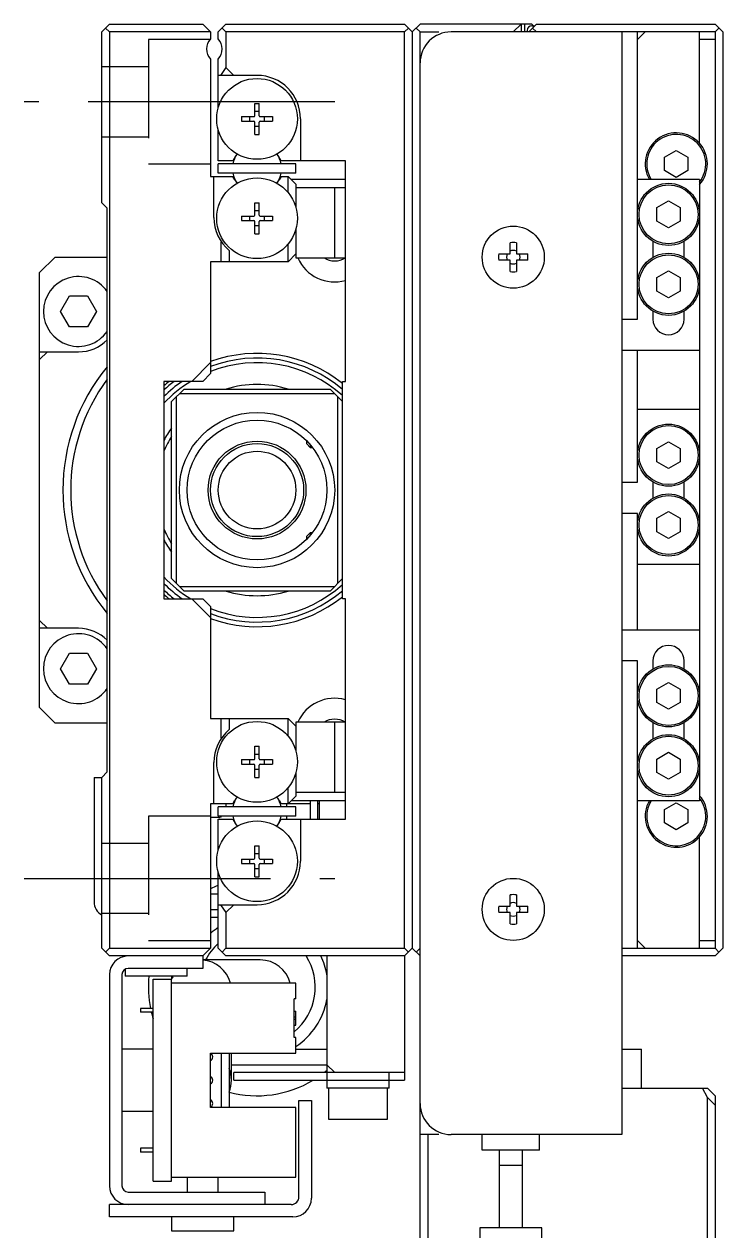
# Model space of a CAD drawing. Extents: x -1 to 743, y -8 to 429.
# Drawn here: x -1 to 44, y 255.2 to 332.9 of the extents above; entities that cross this region are included whole.
import ezdxf

# ---------------------------------------------------------------- set-up
doc = ezdxf.new("R2010")
doc.units = 0
doc.header["$LTSCALE"] = 0.5
doc.linetypes.add('CENTER', pattern=[50.8, 31.75, -6.35, 6.35, -6.35])
doc.linetypes.add('DASHED', pattern=[19.05, 12.7, -6.35])
for name, color, linetype in [('MSM_CENTER', 1, 'CENTER'), ('MSM_CONTINUOUS', 7, 'CONTINUOUS'), ('MSM_DASHED', 4, 'DASHED'), ('MSM_NARROW', 5, 'CONTINUOUS')]:
    doc.layers.add(name, color=color, linetype=linetype)

msp = doc.modelspace()

# ---------------------------------------------------------------- linework, layer by layer
at = {"layer": 'MSM_CENTER'}
for p, q in [((19, 327.907618), (-1, 327.907618)), ((17.561744, 305.657623), (17.561949, 305.657623)), ((17.561949, 300.157613), (17.561744, 300.157613)), ((-1, 277.907618), (19, 277.907618))]:
    msp.add_line(p, q, dxfattribs=at)
at = {"layer": 'MSM_CONTINUOUS'}
for p, q in [((4.000001, 332.407618), (4.500001, 332.907618)), ((4.500001, 332.407618), (4.250001, 332.657618)), ((4.500001, 332.907618), (10.500001, 332.907618)), ((10.500001, 332.907618), (11.000001, 332.407618)), ((11.500001, 332.407618), (12.000001, 332.907618)), ((12.000001, 332.407618), (11.750001, 332.657618)), ((12.000001, 332.907618), (23.500001, 332.907618)), ((23.500001, 332.907618), (24.000001, 332.407618)), ((23.750001, 332.657618), (23.500001, 332.407618)), ((24.500001, 332.907618), (24.000001, 332.407618)), ((24.500001, 332.407618), (24.250001, 332.657618)), ((31.700001, 332.907618), (24.500001, 332.907618)), ((31.000001, 332.907618), (30.500001, 332.407618)), ((31.000001, 332.907618), (31.000001, 332.407618)), ((31.225001, 332.907618), (31.225001, 332.407618)), ((32.000001, 332.907618), (31.500001, 332.407618)), ((31.700001, 332.907618), (31.800001, 332.807618)), ((31.700001, 332.807618), (31.900001, 332.807618)), ((32.000001, 332.407618), (31.750001, 332.657618)), ((32.000001, 332.907618), (43.500001, 332.907618)), ((44.000001, 332.407618), (43.500001, 332.907618)), ((43.750001, 332.657618), (43.500001, 332.407618)), ((4.000001, 321.407618), (4.000001, 332.407618)), ((4.500001, 332.407618), (4.500001, 273.407618)), ((11.000001, 332.407618), (4.500001, 332.407618)), ((11.000001, 332.407618), (11.000001, 331.969056)), ((11.500001, 331.969056), (11.500001, 332.407618)), ((23.500001, 332.407618), (12.000001, 332.407618)), ((12.000001, 332.407618), (12.000001, 330.107618)), ((23.500001, 273.407618), (23.500001, 332.407618)), ((24.000001, 332.407618), (24.000001, 273.407618)), ((24.500001, 332.407618), (25.700001, 332.407618)), ((24.500001, 250.907618), (24.500001, 332.407618)), ((43.500001, 332.407618), (26.500001, 332.407618)), ((31.400001, 332.507618), (31.400001, 332.407618)), ((37.500001, 332.407618), (37.500001, 261.407618)), ((38.500001, 331.907618), (39.000001, 332.407618)), ((38.500001, 313.907618), (38.500001, 332.407618)), ((42.500001, 325.230494), (42.500001, 332.407618)), ((43.500001, 331.907618), (42.500001, 331.907618)), ((43.500001, 332.407618), (43.500001, 273.407618)), ((44.000001, 332.407618), (44.000001, 273.407618)), ((11.000001, 330.64618), (11.000001, 323.107618)), ((11.500001, 327.521761), (11.500001, 330.64618)), ((14.000001, 329.607618), (11.500001, 329.607618)), ((12.000001, 330.107618), (11.646448, 329.607618)), ((12.500001, 329.607618), (12.000001, 330.107618)), ((13.855001, 327.807618), (14.145001, 327.807618)), ((13.855001, 327.012618), (13.855001, 327.807618)), ((14.145001, 327.277625), (13.855001, 327.277625)), ((14.145001, 327.012618), (14.145001, 327.807618)), ((13.000001, 326.952618), (13.795001, 326.952618)), ((13.000001, 326.952618), (13.000001, 326.662618)), ((13.000001, 326.662618), (13.795001, 326.662618)), ((13.529994, 326.662618), (13.529994, 326.952618)), ((13.855001, 325.807618), (13.855001, 326.602618)), ((13.855001, 326.337612), (14.145001, 326.337612)), ((14.145001, 325.807618), (14.145001, 326.602618)), ((14.205001, 326.952618), (15.000001, 326.952618)), ((14.205001, 326.662618), (15.000001, 326.662618)), ((14.470008, 326.662618), (14.470008, 326.952618)), ((15.000001, 326.952618), (15.000001, 326.662618)), ((16.800001, 326.807618), (16.800001, 324.107618)), ((11.500001, 324.107618), (11.500001, 326.093475)), ((13.855001, 325.807618), (14.145001, 325.807618)), ((12.44993, 324.107618), (11.500001, 324.107618)), ((12.620941, 324.403819), (12.44993, 324.107618)), ((15.550072, 324.107618), (15.37906, 324.403819)), ((19.700001, 324.107618), (15.550072, 324.107618)), ((19.700001, 309.907618), (19.700001, 324.107618)), ((40.250001, 324.340631), (41.000001, 324.773644)), ((40.250001, 323.474606), (40.250001, 324.340631)), ((41.000001, 324.773644), (41.750001, 324.340631)), ((41.750001, 324.340631), (41.750001, 323.474606)), ((11.500001, 323.307618), (11.500001, 323.907618)), ((16.500001, 323.907618), (11.500001, 323.907618)), ((16.500001, 323.307618), (11.500001, 323.307618)), ((16.500001, 323.307618), (16.500001, 323.907618)), ((41.000001, 323.041593), (40.250001, 323.474606)), ((41.750001, 323.474606), (41.000001, 323.041593)), ((11.000001, 323.107618), (12.44993, 323.107618)), ((11.225001, 320.452147), (11.225001, 323.107618)), ((12.578848, 322.884325), (12.44993, 323.107618)), ((12.575165, 322.907618), (12.5654, 322.907618)), ((15.550072, 323.107618), (15.421153, 322.884325)), ((15.434602, 322.907618), (15.424837, 322.907618)), ((15.550072, 323.107618), (16.000001, 323.107618)), ((16.000001, 322.068943), (16.000001, 323.107618)), ((16.000001, 323.107618), (16.500001, 322.607618)), ((19.700001, 322.907618), (16.200001, 322.907618)), ((16.500001, 322.607618), (16.500001, 321.121761)), ((42.500001, 322.907618), (38.500001, 322.907618)), ((42.500001, 322.907618), (42.500001, 282.907618)), ((19.700001, 322.357618), (16.500001, 322.357618)), ((19.000001, 317.857618), (19.000001, 322.357618)), ((4.350001, 321.057618), (4.000001, 321.407618)), ((4.350001, 284.757618), (4.350001, 321.057618)), ((13.855001, 321.407618), (14.145001, 321.407618)), ((13.855001, 320.612618), (13.855001, 321.407618)), ((14.145001, 320.612618), (14.145001, 321.407618)), ((39.750001, 321.090631), (40.500001, 321.523644)), ((39.750001, 320.224606), (39.750001, 321.090631)), ((40.500001, 321.523644), (41.250001, 321.090631)), ((41.250001, 321.090631), (41.250001, 320.224606)), ((13.000001, 320.552618), (13.795001, 320.552618)), ((13.000001, 320.552618), (13.000001, 320.262618)), ((13.000001, 320.262618), (13.795001, 320.262618)), ((13.529994, 320.262618), (13.529994, 320.552618)), ((14.145001, 320.877625), (13.855001, 320.877625)), ((13.855001, 319.407618), (13.855001, 320.202618)), ((14.145001, 319.407618), (14.145001, 320.202618)), ((14.205001, 320.552618), (15.000001, 320.552618)), ((14.205001, 320.262618), (15.000001, 320.262618)), ((14.470008, 320.262618), (14.470008, 320.552618)), ((15.000001, 320.552618), (15.000001, 320.262618)), ((40.500001, 319.791593), (39.750001, 320.224606)), ((41.250001, 320.224606), (40.500001, 319.791593)), ((13.855001, 319.937612), (14.145001, 319.937612)), ((13.855001, 319.407618), (14.145001, 319.407618)), ((16.500001, 319.693475), (16.500001, 317.857618)), ((11.700001, 317.607618), (11.700001, 318.891899)), ((16.000001, 317.607618), (16.000001, 318.746294)), ((30.300001, 318.107618), (30.300001, 318.836327)), ((30.700001, 318.836327), (30.700001, 318.107618)), ((39.500001, 318.925567), (39.500001, 317.889669)), ((41.500001, 317.889669), (41.500001, 318.925567)), ((1, 317.907618), (0, 316.907618)), ((1, 317.907618), (4.350001, 317.907618)), ((12.200001, 318.328618), (12.200001, 317.607618)), ((16.500001, 318.107618), (16.000001, 317.607618)), ((16.500001, 317.857618), (19.700001, 317.857618)), ((29.571292, 318.107618), (30.300001, 318.107618)), ((30.700001, 318.107618), (31.42871, 318.107618)), ((16.000001, 317.607618), (11.000001, 317.607618)), ((11.000001, 317.607618), (11.000001, 310.407618)), ((30.300001, 317.707618), (29.571292, 317.707618)), ((30.300001, 316.97891), (30.300001, 317.707618)), ((31.42871, 317.707618), (30.700001, 317.707618)), ((30.700001, 317.707618), (30.700001, 316.97891)), ((39.750001, 316.590631), (40.500001, 317.023644)), ((40.500001, 317.023644), (41.250001, 316.590631)), ((0, 288.907618), (0, 316.907618)), ((39.750001, 315.724606), (39.750001, 316.590631)), ((41.250001, 316.590631), (41.250001, 315.724606)), ((40.500001, 315.291593), (39.750001, 315.724606)), ((41.250001, 315.724606), (40.500001, 315.291593)), ((1.345299, 314.407618), (1.92265, 315.407618)), ((1.92265, 315.407618), (3.07735, 315.407618)), ((3.07735, 315.407618), (3.6547, 314.407618)), ((1.92265, 313.407618), (1.345299, 314.407618)), ((3.6547, 314.407618), (3.07735, 313.407618)), ((37.500001, 313.907618), (38.500001, 313.907618)), ((39.500001, 314.425567), (39.500001, 313.907618)), ((41.500001, 313.907618), (41.500001, 314.425567)), ((3.07735, 313.407618), (1.92265, 313.407618)), ((0, 311.307618), (0.5, 311.807618)), ((0, 311.807618), (2.5, 311.807618)), ((37.500001, 311.907618), (42.500001, 311.907618)), ((38.500001, 303.407618), (38.500001, 311.907618)), ((9.792894, 309.907618), (11.000001, 311.114725)), ((11.000001, 310.407618), (10.500001, 309.907618)), ((8.000001, 309.907618), (8.000001, 295.907618)), ((10.500001, 309.907618), (8.000001, 309.907618)), ((8.500001, 308.607618), (9.300001, 309.407618)), ((9.300001, 309.407618), (18.700001, 309.407618)), ((18.700001, 309.407618), (19.500001, 308.607618)), ((19.500001, 295.907618), (19.500001, 309.907618)), ((19.500001, 309.907618), (19.700001, 309.907618)), ((8.500001, 297.207618), (8.500001, 308.607618)), ((8.800001, 308.907618), (8.800001, 296.907618)), ((19.000001, 309.107618), (9.000001, 309.107618)), ((19.200001, 296.907618), (19.200001, 308.907618)), ((38.500001, 308.107618), (42.500001, 308.107618)), ((17.200001, 305.882618), (17.200001, 306.071477)), ((17.200001, 305.882618), (17.425001, 305.657618)), ((17.425001, 305.826415), (17.425001, 305.657618)), ((17.425001, 305.657618), (17.561895, 305.657618)), ((39.750001, 305.590631), (40.500001, 306.023644)), ((39.750001, 304.724606), (39.750001, 305.590631)), ((40.500001, 306.023644), (41.250001, 305.590631)), ((41.250001, 305.590631), (41.250001, 304.724606)), ((40.500001, 304.291593), (39.750001, 304.724606)), ((41.250001, 304.724606), (40.500001, 304.291593)), ((37.500001, 303.407618), (38.500001, 303.407618)), ((39.500001, 303.425567), (39.500001, 302.389669)), ((41.500001, 302.389669), (41.500001, 303.425567)), ((39.750001, 301.090631), (40.500001, 301.523644)), ((40.500001, 301.523644), (41.250001, 301.090631)), ((38.500001, 301.407618), (37.500001, 301.407618)), ((38.500001, 293.907618), (38.500001, 301.407618)), ((39.750001, 300.224606), (39.750001, 301.090631)), ((41.250001, 301.090631), (41.250001, 300.224606)), ((17.425001, 300.157618), (17.200001, 299.932618)), ((17.200001, 299.74376), (17.200001, 299.932618)), ((17.425001, 300.157618), (17.425001, 299.988821)), ((17.561953, 300.157618), (17.425001, 300.157618)), ((40.500001, 299.791593), (39.750001, 300.224606)), ((41.250001, 300.224606), (40.500001, 299.791593)), ((42.500001, 298.107618), (38.500001, 298.107618)), ((9.300001, 296.407618), (8.500001, 297.207618)), ((19.500001, 297.207618), (18.700001, 296.407618)), ((9.000001, 296.707618), (19.000001, 296.707618)), ((18.700001, 296.407618), (9.300001, 296.407618)), ((8.000001, 295.907618), (10.500001, 295.907618)), ((11.000001, 294.700512), (9.792894, 295.907618)), ((10.500001, 295.907618), (11.000001, 295.407618)), ((11.000001, 295.407618), (11.000001, 288.207618)), ((19.700001, 295.907618), (19.500001, 295.907618)), ((19.700001, 281.707618), (19.700001, 295.907618)), ((0.5, 294.007618), (0, 294.507618)), ((2.5, 294.007618), (0, 294.007618)), ((37.500001, 293.907618), (42.500001, 293.907618)), ((1.345299, 291.407618), (1.92265, 292.407618)), ((1.92265, 292.407618), (3.07735, 292.407618)), ((3.07735, 292.407618), (3.6547, 291.407618)), ((1.92265, 290.407618), (1.345299, 291.407618)), ((3.6547, 291.407618), (3.07735, 290.407618)), ((38.500001, 291.907618), (37.500001, 291.907618)), ((38.500001, 273.407618), (38.500001, 291.907618)), ((39.500001, 291.907618), (39.500001, 291.389669)), ((41.500001, 291.389669), (41.500001, 291.907618)), ((3.07735, 290.407618), (1.92265, 290.407618)), ((39.750001, 290.090631), (40.500001, 290.523644)), ((39.750001, 289.224606), (39.750001, 290.090631)), ((40.500001, 290.523644), (41.250001, 290.090631)), ((41.250001, 290.090631), (41.250001, 289.224606)), ((40.500001, 288.791593), (39.750001, 289.224606)), ((41.250001, 289.224606), (40.500001, 288.791593)), ((0, 288.907618), (1, 287.907618)), ((4.350001, 287.907618), (1, 287.907618)), ((11.000001, 288.207618), (16.000001, 288.207618)), ((11.700001, 286.923338), (11.700001, 288.207618)), ((12.200001, 288.207618), (12.200001, 287.486618)), ((16.000001, 287.068943), (16.000001, 288.207618)), ((16.000001, 288.207618), (16.500001, 287.707618)), ((19.700001, 287.957618), (16.500001, 287.957618)), ((16.500001, 287.957618), (16.500001, 286.121761)), ((19.000001, 283.457618), (19.000001, 287.957618)), ((39.500001, 287.925567), (39.500001, 286.889669)), ((41.500001, 286.889669), (41.500001, 287.925567)), ((13.855001, 286.407618), (14.145001, 286.407618)), ((13.855001, 285.612618), (13.855001, 286.407618)), ((14.145001, 285.612618), (14.145001, 286.407618)), ((39.750001, 285.590631), (40.500001, 286.023644)), ((40.500001, 286.023644), (41.250001, 285.590631)), ((11.225001, 282.707618), (11.225001, 285.363089)), ((13.000001, 285.552618), (13.795001, 285.552618)), ((13.000001, 285.552618), (13.000001, 285.262618)), ((13.000001, 285.262618), (13.795001, 285.262618)), ((13.529994, 285.262618), (13.529994, 285.552618)), ((14.145001, 285.877625), (13.855001, 285.877625)), ((13.855001, 284.407618), (13.855001, 285.202618)), ((14.145001, 284.407618), (14.145001, 285.202618)), ((14.205001, 285.552618), (15.000001, 285.552618)), ((14.205001, 285.262618), (15.000001, 285.262618)), ((14.470008, 285.262618), (14.470008, 285.552618)), ((15.000001, 285.552618), (15.000001, 285.262618)), ((39.750001, 284.724606), (39.750001, 285.590631)), ((41.250001, 285.590631), (41.250001, 284.724606)), ((3.5, 284.407618), (4, 284.407618)), ((3.5, 284.407618), (3.5, 276.407618)), ((4.000001, 284.407618), (4.350001, 284.757618)), ((4.000001, 273.407618), (4.000001, 284.407618)), ((13.855001, 284.937612), (14.145001, 284.937612)), ((13.855001, 284.407618), (14.145001, 284.407618)), ((16.500001, 284.693475), (16.500001, 283.207618)), ((40.500001, 284.291593), (39.750001, 284.724606)), ((41.250001, 284.724606), (40.500001, 284.291593)), ((16.000001, 282.707618), (16.000001, 283.746294)), ((12.44993, 282.707618), (12.578848, 282.930912)), ((12.575166, 282.907618), (12.5654, 282.907618)), ((15.421153, 282.930912), (15.550072, 282.707618)), ((15.434602, 282.907618), (15.424836, 282.907618)), ((15.425002, 282.907618), (15.425002, 282.90728)), ((16.500001, 283.207618), (16.000001, 282.707618)), ((19.700001, 282.907618), (16.200001, 282.907618)), ((16.500001, 283.457618), (19.700001, 283.457618)), ((17.425002, 282.907618), (17.425002, 281.707618)), ((17.925002, 281.707618), (17.925002, 282.907618)), ((18, 282.907618), (18, 281.707618)), ((42.500001, 282.907618), (38.500001, 282.907618)), ((11.000001, 282.707618), (11.000001, 273.407618)), ((12.44993, 282.707618), (11.000001, 282.707618)), ((11.500001, 281.907618), (11.500001, 282.507618)), ((16.500001, 282.507618), (11.500001, 282.507618)), ((11.997502, 282.707618), (11.997502, 282.507618)), ((17.425002, 282.707618), (15.550072, 282.707618)), ((15.925002, 282.507618), (15.925002, 282.707618)), ((16.500001, 281.907618), (16.500001, 282.507618)), ((18, 282.707618), (17.925002, 282.707618)), ((40.250001, 282.340631), (41.000001, 282.773644)), ((40.250001, 281.474606), (40.250001, 282.340631)), ((41.000001, 282.773644), (41.750001, 282.340631)), ((41.750001, 282.340631), (41.750001, 281.474606)), ((11.576081, 281.827618), (11.000001, 281.827618)), ((16.500001, 281.907618), (11.500001, 281.907618)), ((11.500001, 281.707618), (12.44993, 281.707618)), ((11.500001, 279.721761), (11.500001, 281.707618)), ((11.697502, 281.907618), (11.646791, 281.856908)), ((12.44993, 281.707618), (12.620941, 281.411418)), ((15.37906, 281.411418), (15.550072, 281.707618)), ((15.425002, 281.507954), (15.425002, 281.490991)), ((15.550072, 281.707618), (19.700001, 281.707618)), ((15.925002, 281.707618), (15.925002, 281.907618)), ((16.800001, 281.707618), (16.800001, 279.007618)), ((41.000001, 281.041593), (40.250001, 281.474606)), ((41.750001, 281.474606), (41.000001, 281.041593)), ((42.500001, 273.407618), (42.500001, 280.584743)), ((13.855001, 280.007618), (14.145001, 280.007618)), ((13.855001, 279.212618), (13.855001, 280.007618)), ((14.145001, 279.212618), (14.145001, 280.007618)), ((13.000001, 279.152618), (13.795001, 279.152618)), ((13.000001, 279.152618), (13.000001, 278.862618)), ((13.529994, 278.862618), (13.529994, 279.152618)), ((14.145001, 279.477625), (13.855001, 279.477625)), ((14.205001, 279.152618), (15.000001, 279.152618)), ((14.470008, 278.862618), (14.470008, 279.152618)), ((15.000001, 279.152618), (15.000001, 278.862618)), ((11.500001, 273.407618), (11.500001, 278.293475)), ((13.000001, 278.862618), (13.795001, 278.862618)), ((13.855001, 278.007618), (13.855001, 278.802618)), ((13.855001, 278.537612), (14.145001, 278.537612)), ((14.145001, 278.007618), (14.145001, 278.802618)), ((14.205001, 278.862618), (15.000001, 278.862618)), ((13.855001, 278.007618), (14.145001, 278.007618)), ((11.000001, 276.907618), (11.500001, 276.907618)), ((30.300001, 276.107618), (30.300001, 276.836327)), ((30.700001, 276.836327), (30.700001, 276.107618)), ((11.000001, 275.907618), (11.500001, 275.907618)), ((11.500001, 276.207618), (14.000001, 276.207618)), ((11.646448, 276.207618), (12.000001, 275.707618)), ((12.000001, 275.707618), (12.500001, 276.207618)), ((29.571292, 276.107618), (30.300001, 276.107618)), ((30.700001, 276.107618), (31.42871, 276.107618)), ((11.000001, 275.407618), (11.500001, 275.407618)), ((12.000001, 275.707618), (12.000001, 273.407618)), ((30.300001, 275.707618), (29.571292, 275.707618)), ((30.300001, 274.97891), (30.300001, 275.707618)), ((31.42871, 275.707618), (30.700001, 275.707618)), ((30.700001, 275.707618), (30.700001, 274.97891)), ((39.000001, 273.407618), (38.500001, 273.907618)), ((42.500001, 273.907618), (43.500001, 273.907618)), ((4.500001, 272.907618), (4.000001, 273.407618)), ((4.250001, 273.157618), (4.500001, 273.407618)), ((4.500001, 273.407618), (11.000001, 273.407618)), ((10.500001, 272.907618), (4.500001, 272.907618)), ((11.000001, 273.407618), (10.500001, 272.907618)), ((10.500001, 272.907618), (10.500001, 272.107618)), ((12.000001, 272.907618), (11.500001, 273.407618)), ((11.750001, 273.157618), (12.000001, 273.407618)), ((12.000001, 273.407618), (23.500001, 273.407618)), ((23.500001, 272.907618), (12.000001, 272.907618)), ((18.500001, 272.907618), (18.500001, 264.407618)), ((23.500001, 273.407618), (23.750001, 273.157618)), ((24.000001, 273.407618), (23.500001, 272.907618)), ((23.500001, 272.907618), (23.500001, 264.907618)), ((24.000001, 273.407618), (24.500001, 272.907618)), ((24.250001, 273.157618), (24.500001, 273.407618)), ((37.500001, 273.407618), (43.500001, 273.407618)), ((43.500001, 272.907618), (37.500001, 272.907618)), ((43.500001, 273.407618), (43.750001, 273.157618)), ((43.500001, 272.907618), (44.000001, 273.407618)), ((5.500001, 272.054028), (5.500001, 271.607618)), ((10.500001, 272.107618), (5.700001, 272.107618)), ((9.500001, 271.607618), (9.500001, 272.107618)), ((14.206727, 272.652952), (10.500001, 272.652952)), ((4.500001, 271.707618), (4.500001, 258.107618)), ((5.300001, 271.707618), (5.300001, 258.107618)), ((9.500001, 271.607618), (5.500001, 271.607618)), ((7.300001, 258.407618), (7.300001, 271.407618)), ((7.300001, 271.407618), (8.500001, 271.407618)), ((8.5, 271.607618), (8.5, 271.412883)), ((8.500001, 258.407618), (8.500001, 271.407618)), ((16.500001, 271.157618), (8.500001, 271.157618)), ((16.500001, 270.157618), (16.500001, 271.157618)), ((16.400001, 267.657618), (16.400001, 270.157618)), ((16.500001, 270.157618), (16.400001, 270.157618)), ((7.300001, 269.532618), (6.500001, 269.532618)), ((6.500001, 269.532618), (6.500001, 269.282618)), ((7.300001, 269.282618), (6.500001, 269.282618)), ((16.400001, 269.357618), (16.500001, 269.357618)), ((16.400001, 268.982618), (16.500001, 268.982618)), ((16.500001, 268.457618), (16.500001, 269.357618)), ((16.400001, 268.832618), (16.500001, 268.832618)), ((16.400001, 268.457618), (16.500001, 268.457618)), ((16.500001, 267.657618), (16.400001, 267.657618)), ((16.500001, 266.657618), (16.500001, 267.657618)), ((7.300001, 266.907618), (5.300001, 266.907618)), ((11.000001, 266.657618), (16.500001, 266.657618)), ((11.000001, 263.157618), (11.000001, 266.657618)), ((11.700001, 266.657618), (11.700001, 263.157618)), ((12.200001, 266.657618), (12.200001, 263.157618)), ((12.350001, 264.907618), (12.350001, 266.657618)), ((16.500001, 266.907618), (18.5, 266.907618)), ((37.500001, 266.907618), (38.750001, 266.907618)), ((38.750001, 264.407618), (38.750001, 266.907618)), ((12.350001, 265.907618), (18.5, 265.907618)), ((19.000001, 265.407618), (18.500001, 265.907618)), ((12.500001, 264.907616), (12.500001, 265.407618)), ((23.500001, 265.407618), (12.500001, 265.407618)), ((22.500001, 264.407618), (22.500001, 265.407618)), ((12.500001, 264.907616), (23.500001, 264.907616)), ((22.500001, 264.407618), (18.500001, 264.407618)), ((18.600001, 264.407618), (18.600001, 262.407618)), ((22.400001, 262.407618), (22.400001, 264.407618)), ((37.500001, 264.407618), (43.000001, 264.407618)), ((43.000001, 263.795246), (42.693815, 264.407618)), ((43.000001, 264.407618), (43.500001, 263.907618)), ((16.700001, 263.607618), (17.500001, 263.607618)), ((16.700001, 257.407618), (16.700001, 263.607618)), ((17.500001, 263.607618), (17.500001, 257.307618)), ((43.000001, 250.907618), (43.000001, 263.795246)), ((43.500001, 263.295246), (43.000001, 263.795246)), ((43.500001, 263.907618), (43.500001, 250.907618)), ((5.300001, 262.907618), (7.300001, 262.907618)), ((16.500001, 263.157618), (11.000001, 263.157618)), ((16.500001, 258.657618), (16.500001, 263.157618)), ((18.600001, 262.407618), (22.400001, 262.407618)), ((25.700001, 261.407618), (24.500001, 261.407618)), ((25.000001, 261.407618), (25.000001, 250.907618)), ((37.500001, 261.407618), (26.500001, 261.407618)), ((28.500001, 260.407618), (28.500001, 261.407618)), ((32.200001, 260.407618), (32.200001, 261.407618)), ((6.500001, 260.532618), (6.500001, 260.282618)), ((7.300001, 260.532618), (6.500001, 260.532618)), ((32.200001, 260.407618), (28.500001, 260.407618)), ((29.600001, 260.407618), (29.600001, 255.407618)), ((31.100001, 255.407618), (31.100001, 260.407618)), ((7.300001, 260.282618), (6.500001, 260.282618)), ((31.100001, 259.407618), (29.600001, 259.407618)), ((7.300001, 258.407618), (8.500001, 258.407618)), ((8.500001, 258.657618), (16.500001, 258.657618)), ((9.500001, 258.657618), (9.500001, 257.707638)), ((11.500001, 257.707638), (11.500001, 258.657618)), ((5.700001, 257.707618), (14.500001, 257.707618)), ((14.500001, 257.707618), (14.500001, 256.907618)), ((4.500001, 256.107618), (4.500001, 256.907618)), ((16.200001, 256.907618), (4.500001, 256.907618)), ((16.300001, 256.107618), (4.500001, 256.107618)), ((8.500001, 256.107618), (8.500001, 255.209619)), ((12.500001, 255.209619), (12.500001, 256.107618)), ((8.500001, 255.209619), (12.500001, 255.209619)), ((28.350001, 255.407618), (28.350001, 238.678622)), ((32.350001, 255.407618), (28.350001, 255.407618)), ((32.350001, 238.678622), (32.350001, 255.407618))]:
    msp.add_line(p, q, dxfattribs=at)
for centre, radius in [((14.000001, 326.807618), 2.6), ((14.000001, 320.407618), 2.6), ((40.500001, 320.657618), 2), ((40.500001, 320.657618), 1.9), ((30.500001, 317.907618), 2), ((40.500001, 316.157618), 2), ((40.500001, 316.157618), 1.9), ((14.000001, 302.907618), 5), ((14.000001, 302.907618), 4.5), ((40.500001, 305.157618), 2), ((40.500001, 305.157618), 1.9), ((14.000001, 302.907618), 3.15), ((14.000001, 302.907618), 3), ((40.500001, 300.657618), 2), ((40.500001, 300.657618), 1.9), ((40.500001, 289.657618), 2), ((40.500001, 289.657618), 1.9), ((14.000001, 285.407618), 2.6), ((40.500001, 285.157618), 2), ((40.500001, 285.157618), 1.9), ((14.000001, 279.007618), 2.6), ((30.500001, 275.907618), 2)]:
    msp.add_circle(centre, radius, dxfattribs=at)
for centre, radius, start, end in [((31.700001, 332.507618), 0.3, 90, 180), ((11.750001, 331.307618), 1, 138.590378, 221.409622), ((10.750001, 331.307618), 1, 318.590378, 41.409622), ((26.500001, 330.407618), 2, 90, 180), ((14.000001, 326.807618), 2.8, 0, 90), ((13.795001, 327.012618), 0.06, 270, 0), ((13.795001, 326.602618), 0.06, 0, 90), ((14.205001, 327.012618), 0.06, 180, 270), ((14.205001, 326.602618), 0.06, 90, 180), ((41.000001, 323.907618), 2, 318.590378, 210), ((41.000001, 323.907618), 1.9, 322.136354, 211.756864), ((14.000001, 323.607617), 1.5875, 143.802745, 169.10691), ((14.115001, 323.492618), 1.75, 142.994029, 148.621726), ((14.000001, 323.607617), 1.5875, 10.89309, 36.197255), ((13.885001, 323.492618), 1.75, 31.378274, 37.005971), ((14.000001, 323.607617), 1.5875, 190.893016, 216.197192), ((14.000001, 323.607617), 1.5875, 323.802808, 349.106984), ((14.115001, 323.722618), 1.75, 208.621726, 217.005971), ((13.885001, 323.722618), 1.75, 322.994029, 331.378274), ((14.025001, 320.452147), 2.8, 180, 229.323627), ((13.795001, 320.612618), 0.06, 270, 0), ((13.795001, 320.202618), 0.06, 0, 90), ((14.205001, 320.612618), 0.06, 180, 270), ((14.205001, 320.202618), 0.06, 90, 180), ((30.500001, 317.907618), 0.95, 77.846803, 102.153197), ((19.000001, 318.907618), 2.6, 203.818841, 285.618498), ((19.000001, 318.907618), 1.25, 237.14012, 302.85988), ((30.500001, 317.907618), 0.95, 167.846803, 192.153197), ((30.500001, 317.907618), 0.435085, 152.633517, 207.366483), ((30.500001, 317.907618), 0.435085, 62.633517, 117.366483), ((30.500001, 317.907618), 0.435085, 332.633517, 27.366483), ((30.500001, 317.907618), 0.95, 347.846803, 12.153197), ((30.500001, 317.907618), 0.435085, 242.633517, 297.366483), ((2.5, 314.407618), 2.25, 34.692086, 325.307914), ((30.500001, 317.907618), 0.95, 257.846803, 282.153197), ((40.500001, 313.907618), 1, 180, 0), ((2.5, 314.407618), 2.6, 270, 315.360258), ((14.000001, 302.907618), 8.8, 51.317813, 109.93227), ((14, 302.907618), 12.5, 140.533821, 219.466179), ((14.000001, 302.907618), 8.5, 49.679785, 110.667316), ((14.000001, 302.907618), 8.2, 47.876437, 111.460128), ((14, 302.907618), 12, 143.529844, 216.470156), ((14.000001, 302.907618), 8.2, 121.38815, 137.029716), ((14.000001, 302.907618), 9, 128.942441, 131.810315), ((14.000001, 302.907618), 8.8, 127.30179, 132.985886), ((14.000001, 302.907618), 8.5, 124.560322, 134.900872), ((14.000001, 302.907618), 6.8, 72.917417, 107.082583), ((14.000001, 302.907618), 6.8, 143.981146, 151.927513), ((14.000001, 302.907618), 6.5, 147.795772, 157.380135), ((14.000001, 302.907618), 6.5, 202.619865, 212.204228), ((14.000001, 302.907618), 6.8, 208.072487, 216.018854), ((14.000001, 302.907618), 8.2, 222.970284, 238.61185), ((14.000001, 302.907618), 8.5, 225.099128, 235.439678), ((14.000001, 302.907618), 8.2, 248.539872, 312.123563), ((14.000001, 302.907618), 8.8, 227.014114, 232.69821), ((14.000001, 302.907618), 9, 228.189685, 231.057559), ((14.000001, 302.907618), 8.5, 249.332684, 310.320215), ((14.000001, 302.907618), 8.8, 250.06773, 308.682187), ((14.000001, 302.907618), 6.8, 252.917417, 287.082583), ((2.5, 291.407618), 2.6, 44.639742, 90), ((2.5, 291.407618), 2.25, 34.692086, 325.307914), ((40.500001, 291.907618), 1, 0, 180), ((19.000001, 286.907618), 2.6, 74.381502, 156.181159), ((14.025001, 285.363089), 2.8, 130.676373, 180), ((19.000001, 286.907618), 1.25, 57.14012, 122.85988), ((13.795001, 285.612618), 0.06, 270, 0), ((13.795001, 285.202618), 0.06, 0, 90), ((14.205001, 285.612618), 0.06, 180, 270), ((14.205001, 285.202618), 0.06, 90, 180), ((14.000001, 282.207617), 1.5875, 143.802745, 169.10691), ((14.115001, 282.092618), 1.75, 142.994029, 151.378274), ((14.000001, 282.207617), 1.5875, 10.89309, 36.197255), ((13.885001, 282.092618), 1.75, 28.621726, 37.005971), ((41.000001, 281.907618), 2, 150, 41.409622), ((41.000001, 281.907618), 1.9, 148.243136, 37.863646), ((11.576081, 281.927618), 0.1, 270, 315), ((14.000001, 282.207617), 1.5875, 190.893016, 216.197192), ((14.115001, 282.322618), 1.75, 211.378274, 217.005971), ((14.000001, 282.207617), 1.5875, 323.802808, 349.106984), ((13.885001, 282.322618), 1.75, 322.994029, 328.621726), ((13.795001, 279.212618), 0.06, 270, 0), ((14.000001, 279.007618), 2.8, 270, 0), ((14.205001, 279.212618), 0.06, 180, 270), ((13.795001, 278.802618), 0.06, 0, 90), ((14.205001, 278.802618), 0.06, 90, 180), ((14, 270.907618), 7, 110.924824, 115.376924), ((30.500001, 275.907618), 0.95, 77.846803, 102.153197), ((4.5, 276.407618), 1, 180, 240.000066), ((30.500001, 275.907618), 0.95, 167.846803, 192.153197), ((30.500001, 275.907618), 0.435085, 152.633517, 207.366483), ((30.500001, 275.907618), 0.435085, 62.633517, 117.366483), ((30.500001, 275.907618), 0.435085, 332.633517, 27.366483), ((30.500001, 275.907618), 0.95, 347.846803, 12.153197), ((30.500001, 275.907618), 0.435085, 242.633517, 297.366483), ((14, 270.907618), 4.57, 123.164573, 131.030062), ((30.500001, 275.907618), 0.95, 257.846803, 282.153197), ((14, 270.907618), 3.75, 131.810294, 152.262449), ((5.700001, 271.707618), 1.2, 90, 180), ((14, 270.907618), 3.75, 309.791839, 32.230953), ((14, 270.907618), 4.57, 10.041101, 25.953194), ((5.700001, 271.707618), 0.4, 90, 180), ((10.350001, 270.652952), 2, 14.61563, 85.698778), ((14.206727, 270.652952), 2, 14.61563, 90), ((14, 270.907618), 7, 174.26083, 191.328189), ((10.350001, 270.652952), 2, 151.488618, 157.831399), ((14, 270.907618), 4.57, 303.164603, 349.958899), ((14, 270.907618), 7, 193.423264, 196.835009), ((10.900001, 266.407618), 0.25, 293.578178, 66.421822), ((10.900001, 264.907618), 0.25, 293.578178, 66.421822), ((10.350001, 264.907618), 2, 337.668355, 22.331645), ((14, 270.907618), 7, 308.213184, 310.005212), ((14, 270.907618), 7, 255.099412, 301.002687), ((10.900001, 263.407618), 0.25, 293.578178, 66.421822), ((26.500001, 263.407618), 2, 180, 270), ((5.700001, 258.107618), 1.2, 180, 270), ((5.700001, 258.107618), 0.4, 180, 270), ((16.200001, 257.407618), 0.5, 270, 0), ((16.300001, 257.307618), 1.2, 270, 0)]:
    msp.add_arc(centre, radius, start, end, dxfattribs=at)
at = {"layer": 'MSM_DASHED'}
for p, q in [((10.94962, 331.907618), (7.000001, 331.907618)), ((7.000001, 331.907618), (7.000001, 323.907618)), ((7.000001, 330.157618), (4.000001, 330.157618)), ((4.000001, 325.657618), (7.000001, 325.657618)), ((7.000001, 323.907618), (11.000001, 323.907618)), ((7.000001, 281.907618), (7.000001, 273.907618)), ((11.000001, 281.907618), (7.000001, 281.907618)), ((7.000001, 280.157618), (4.000001, 280.157618)), ((4.000001, 275.657618), (7.000001, 275.657618)), ((7.000001, 273.907618), (11.000001, 273.907618))]:
    msp.add_line(p, q, dxfattribs=at)
at = {"layer": 'MSM_NARROW'}
msp.add_circle((14.000001, 302.907618), 2.5, dxfattribs=at)

doc.saveas('drawing.dxf')
